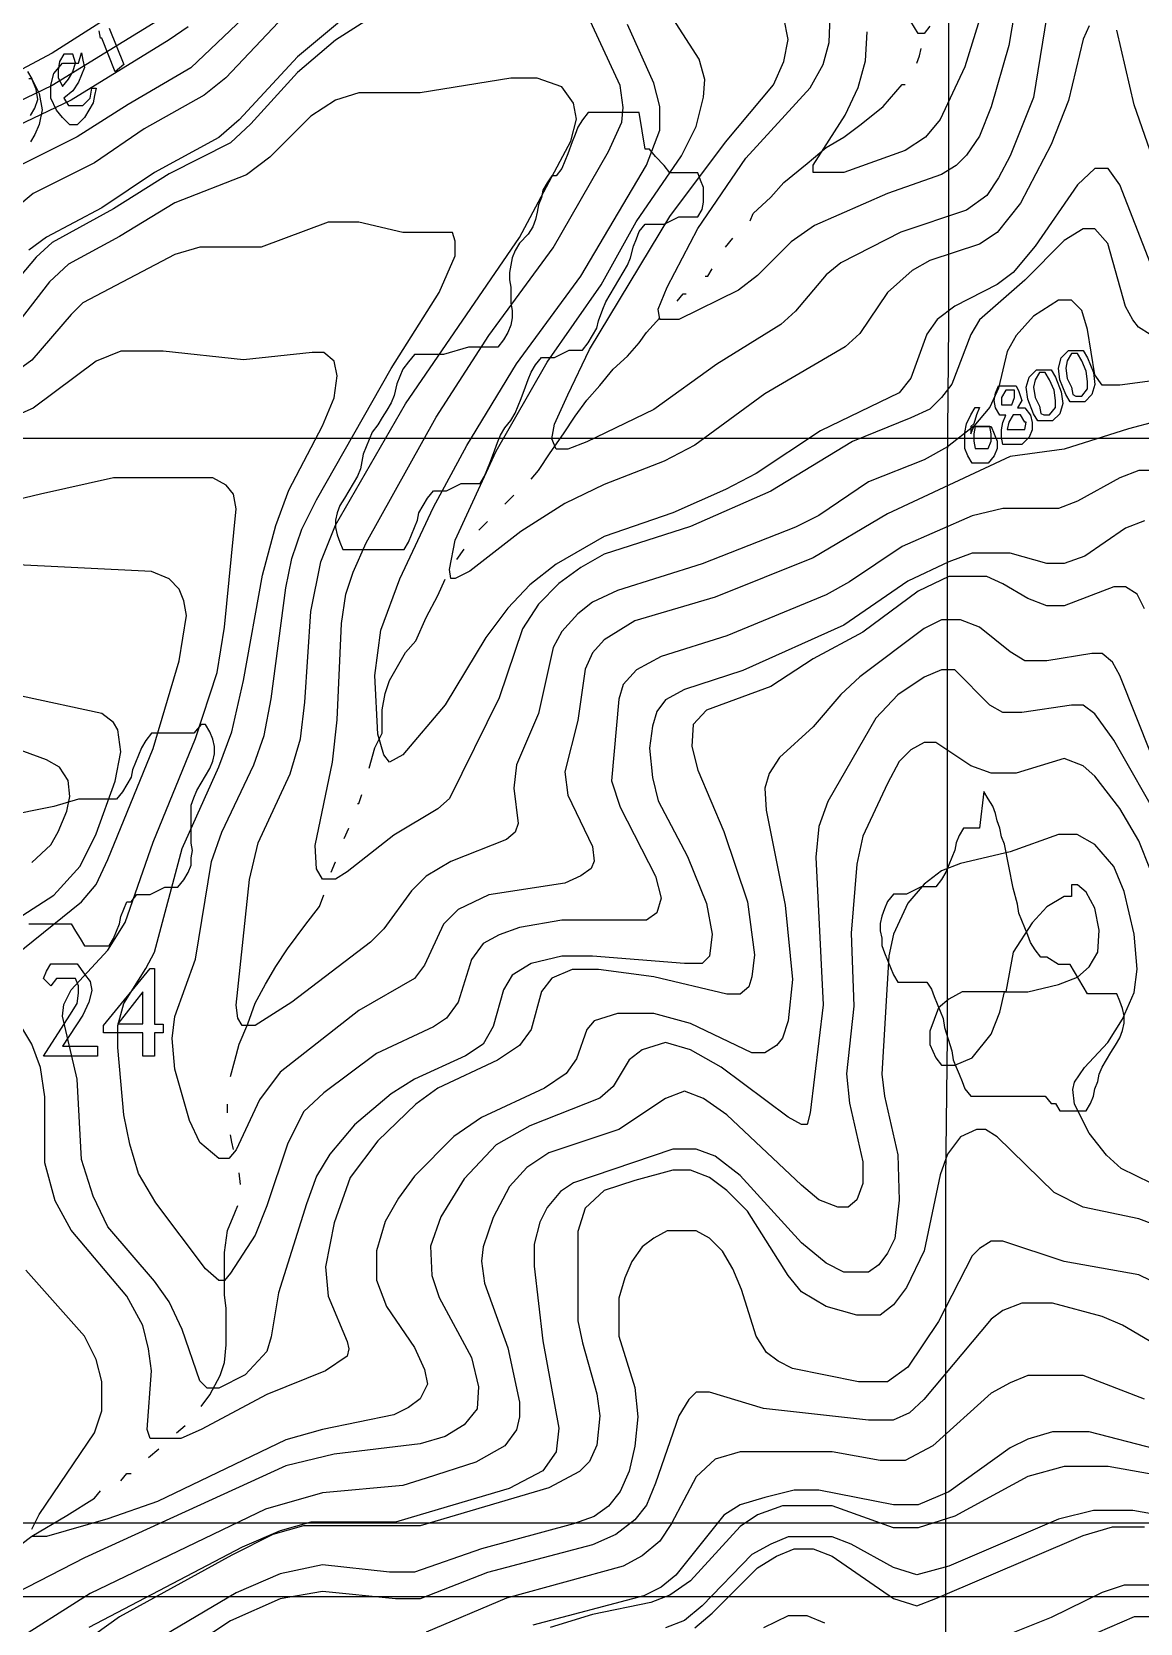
# Model space of a CAD drawing. Extents: x -0.49 to 6.91, y -0.57 to 8.11.
# Drawn here: x 2.029 to 2.429, y 1.669 to 2.243 of the extents above; entities that cross this region are included whole.
import ezdxf

# ---------------------------------------------------------------- set-up
doc = ezdxf.new("R2010")
doc.units = 0
for name, color, linetype in [('Elevations', 7, 'CONTINUOUS'), ('Grid', 7, 'CONTINUOUS'), ('Labels', 7, 'CONTINUOUS'), ('topo', 7, 'CONTINUOUS'), ('topo_grid', 7, 'CONTINUOUS'), ('water', 7, 'CONTINUOUS'), ('white', 7, 'CONTINUOUS')]:
    doc.layers.add(name, color=color, linetype=linetype)

msp = doc.modelspace()

# ---------------------------------------------------------------- linework, layer by layer
at = {"layer": 'Elevations', "color": 1}
for points in [[(2.409926, 2.125579), (2.412035, 2.120288), (2.412561, 2.116054), (2.411508, 2.11235), (2.408873, 2.109704), (2.406764, 2.109704), (2.405182, 2.109704), (2.4036, 2.109704), (2.402018, 2.11235), (2.399909, 2.117642), (2.399382, 2.121875), (2.400438, 2.125579), (2.403073, 2.128225), (2.405182, 2.128225), (2.406764, 2.128225), (2.408347, 2.128225)], [(2.405708, 2.111847), (2.406764, 2.111847), (2.407817, 2.111847), (2.409926, 2.114493), (2.409926, 2.117139), (2.409399, 2.120843), (2.407817, 2.124547), (2.406235, 2.127193), (2.404126, 2.127193), (2.402544, 2.124547), (2.402017, 2.121901), (2.402544, 2.118197), (2.404126, 2.115022), (2.404652, 2.112376)], [(2.398327, 2.1187), (2.400436, 2.113408), (2.400962, 2.109175), (2.399907, 2.105471), (2.397271, 2.102825), (2.395163, 2.102825), (2.39358, 2.102825), (2.392001, 2.102825), (2.390419, 2.105471), (2.38831, 2.110763), (2.387783, 2.114996), (2.388836, 2.1187), (2.391472, 2.121346), (2.39358, 2.121346), (2.395163, 2.121346), (2.396745, 2.121346)], [(2.394109, 2.104995), (2.395162, 2.104995), (2.396218, 2.104995), (2.398326, 2.10764), (2.398326, 2.110286), (2.3978, 2.11399), (2.396218, 2.117695), (2.394636, 2.12034), (2.392527, 2.12034), (2.390945, 2.117695), (2.390418, 2.115049), (2.390945, 2.111345), (2.392527, 2.10817), (2.393053, 2.105524)], [(2.385146, 2.113435), (2.386199, 2.11026), (2.384617, 2.107614), (2.387255, 2.107614), (2.389363, 2.104968), (2.38989, 2.102322), (2.38989, 2.099676), (2.388834, 2.097031), (2.386199, 2.094385), (2.38409, 2.094385), (2.381982, 2.094385), (2.380399, 2.094385), (2.379346, 2.094385), (2.37882, 2.097031), (2.37882, 2.099676), (2.379346, 2.102322), (2.380399, 2.104968), (2.378291, 2.104968), (2.376711, 2.107614), (2.376185, 2.11026), (2.376711, 2.112906), (2.377764, 2.115551), (2.379346, 2.115551), (2.380929, 2.115551), (2.383037, 2.115551), (2.38409, 2.115551)], [(2.378819, 2.108699), (2.380401, 2.108699), (2.38251, 2.108699), (2.383566, 2.111345), (2.383566, 2.11399), (2.381983, 2.11399), (2.380401, 2.11399), (2.378819, 2.111345)], [(2.367747, 2.100788), (2.367747, 2.098142), (2.3688, 2.100788), (2.370382, 2.100788), (2.371964, 2.100788), (2.373547, 2.100788), (2.375129, 2.100788), (2.376182, 2.098142), (2.377238, 2.095496), (2.377238, 2.09285), (2.376182, 2.090204), (2.374073, 2.087559), (2.371964, 2.087559), (2.369856, 2.087559), (2.368274, 2.087559), (2.366691, 2.090204), (2.365638, 2.09285), (2.365638, 2.095496), (2.365638, 2.098671), (2.366165, 2.101846), (2.367747, 2.105021), (2.369329, 2.107667), (2.370911, 2.107667), (2.369858, 2.105021), (2.368803, 2.101846)], [(2.381455, 2.099729), (2.383037, 2.099729), (2.385146, 2.099729), (2.386726, 2.099729), (2.387252, 2.099729), (2.387781, 2.102375), (2.387252, 2.102375), (2.385673, 2.105021), (2.383037, 2.105021), (2.381455, 2.102375), (2.380929, 2.099729)], [(2.369328, 2.092877), (2.37091, 2.092877), (2.373019, 2.092877), (2.374074, 2.092877), (2.375128, 2.095523), (2.375128, 2.098168), (2.374601, 2.100814), (2.373019, 2.100814), (2.37091, 2.100814), (2.369328, 2.100814), (2.368801, 2.098168), (2.368801, 2.095523)]]:
    msp.add_lwpolyline(points, close=True, dxfattribs=at)
at = {"layer": 'Grid', "color": 1}
for points in [[(2.047701, 1.903065), (2.04981, 1.900419), (2.050336, 1.897244), (2.04928, 1.89301), (2.047172, 1.888248), (2.039791, 1.877135), (2.052445, 1.877135), (2.052445, 1.873431), (2.032938, 1.873431), (2.032938, 1.873431), (2.042428, 1.888248), (2.045063, 1.892481), (2.04559, 1.896185), (2.04559, 1.898831), (2.044537, 1.901477), (2.042955, 1.901477), (2.040846, 1.901477), (2.037683, 1.901477), (2.035574, 1.898831), (2.032939, 1.901477), (2.033992, 1.904123), (2.035574, 1.906769), (2.038209, 1.906769), (2.040844, 1.906769), (2.045062, 1.906769)], [(2.073009, 1.905181), (2.073009, 1.885073), (2.076172, 1.885073), (2.076172, 1.881898), (2.073009, 1.881898), (2.073009, 1.873431), (2.068791, 1.873431), (2.068791, 1.881898), (2.054555, 1.881898), (2.054555, 1.884544), (2.071427, 1.905181)], [(2.068791, 1.896741), (2.059827, 1.885099), (2.068791, 1.885099)]]:
    msp.add_lwpolyline(points, close=True, dxfattribs=at)
at = {"layer": 'Labels', "color": 6}
for points in [[(2.056665, 2.244721), (2.061938, 2.231492), (2.058774, 2.228846), (2.054029, 2.241017), (2.053503, 2.241017), (2.052976, 2.243663)], [(2.02714, 2.228978), (2.028722, 2.226333), (2.031357, 2.221041), (2.03241, 2.21522), (2.031357, 2.209928), (2.029775, 2.206224), (2.028193, 2.203578)], [(2.028193, 2.213103), (2.029775, 2.215749), (2.030828, 2.218924), (2.030301, 2.222628), (2.028722, 2.226333), (2.027666, 2.226333)]]:
    msp.add_lwpolyline(points, dxfattribs=at)
for points in [[(2.046646, 2.235752), (2.047175, 2.233106), (2.047702, 2.23046), (2.046646, 2.227814), (2.045593, 2.225168), (2.043484, 2.221993), (2.04032, 2.219348), (2.041903, 2.216702), (2.044011, 2.216702), (2.045593, 2.216702), (2.047176, 2.216702), (2.049814, 2.219348), (2.05034, 2.223052), (2.051922, 2.223052), (2.051396, 2.220406), (2.050869, 2.21776), (2.049287, 2.215114), (2.047705, 2.212468), (2.045067, 2.209823), (2.042432, 2.209823), (2.039796, 2.212468), (2.037688, 2.215114), (2.035579, 2.219348), (2.035579, 2.22411), (2.036635, 2.228343), (2.039798, 2.232048), (2.041907, 2.232048), (2.044015, 2.232048), (2.045597, 2.232048)], [(2.038211, 2.226809), (2.039793, 2.223634), (2.041902, 2.22628), (2.043484, 2.228925), (2.044537, 2.2321), (2.043484, 2.235275), (2.042429, 2.235275), (2.041902, 2.235275), (2.040849, 2.235275), (2.040322, 2.235275), (2.03874, 2.23263), (2.038214, 2.229455)]]:
    msp.add_lwpolyline(points, close=True, dxfattribs=at)
at = {"layer": 'topo', "color": 2}
for points in [[(2.119405, 2.261998), (2.086189, 2.230354), (2.063517, 2.217125), (2.045063, 2.205483), (2.022919, 2.194371)], [(2.074057, 2.259935), (2.036096, 2.235593), (2.025023, 2.229772)], [(2.410436, 2.245488), (2.408327, 2.240726), (2.403054, 2.218501), (2.396727, 2.202626), (2.385655, 2.181459), (2.377219, 2.170876), (2.370888, 2.166643), (2.352961, 2.160822), (2.346634, 2.157118), (2.337671, 2.14918), (2.327654, 2.134363), (2.322381, 2.129601), (2.293383, 2.112668), (2.268075, 2.094147), (2.257003, 2.088326), (2.235386, 2.079859), (2.22115, 2.07298), (2.205333, 2.062926), (2.186875, 2.048638), (2.181602, 2.045993), (2.18002, 2.045993), (2.179494, 2.049168), (2.181602, 2.059751), (2.19637, 2.091924), (2.214823, 2.124071), (2.234331, 2.152038), (2.246985, 2.174792), (2.26333, 2.198604), (2.268602, 2.209188), (2.27124, 2.219771), (2.271767, 2.226121), (2.269658, 2.233529), (2.254368, 2.257342)], [(2.384618, 2.256971), (2.381456, 2.23845), (2.375125, 2.216225), (2.370907, 2.205642), (2.366161, 2.198763), (2.36247, 2.195059), (2.357198, 2.191884), (2.33769, 2.185005), (2.311328, 2.173363), (2.302892, 2.167542), (2.290765, 2.155371), (2.283911, 2.15008), (2.262294, 2.139496), (2.257549, 2.139496), (2.25544, 2.139496), (2.254913, 2.1432), (2.258076, 2.151138), (2.269148, 2.172305), (2.286547, 2.197705), (2.309746, 2.223105), (2.314492, 2.231571), (2.316601, 2.239509), (2.31713, 2.252209)], [(2.074055, 2.247261), (2.036093, 2.223978), (1.998654, 2.205986)], [(2.117809, 2.246891), (2.098828, 2.226782), (2.090919, 2.220432), (2.069302, 2.208261), (2.051376, 2.196091), (2.029232, 2.184978), (2.00761, 2.166986)], [(2.151569, 2.248743), (2.138388, 2.240276), (2.12468, 2.228634), (2.107808, 2.210114), (2.100425, 2.203234), (2.078281, 2.192122), (2.058246, 2.179422), (2.036102, 2.167251), (2.030302, 2.161959), (2.018703, 2.148201)], [(2.140496, 2.247579), (2.124679, 2.234349), (2.103589, 2.211595), (2.096208, 2.205245), (2.073009, 2.192545), (2.054028, 2.179845), (2.033993, 2.169262), (2.027666, 2.164499)], [(2.432567, 2.134099), (2.428349, 2.136745), (2.42624, 2.13939), (2.423602, 2.144153), (2.417275, 2.166907), (2.41253, 2.172199), (2.408345, 2.172199), (2.401491, 2.167965), (2.387256, 2.153678), (2.370907, 2.13939), (2.367743, 2.134099), (2.360889, 2.116107), (2.357198, 2.111345), (2.35298, 2.107111), (2.346126, 2.103936), (2.325036, 2.09547), (2.29551, 2.077478), (2.266512, 2.064778), (2.235405, 2.054724), (2.226969, 2.049961), (2.21906, 2.04414), (2.211679, 2.036732), (2.205879, 2.027736), (2.197443, 2.002865), (2.179512, 1.966485), (2.175294, 1.962781), (2.159477, 1.953256), (2.142605, 1.940027), (2.138387, 1.937381), (2.133642, 1.937381), (2.131533, 1.941085), (2.131007, 1.949552), (2.137334, 1.979609), (2.138916, 1.994954), (2.140498, 2.029747), (2.14208, 2.04033), (2.144716, 2.048268), (2.149461, 2.058851), (2.174769, 2.104201), (2.193754, 2.133728), (2.216952, 2.165346), (2.236988, 2.200165), (2.241734, 2.210749), (2.24226, 2.21604), (2.241204, 2.223978), (2.229606, 2.248849)], [(2.395165, 2.249219), (2.39042, 2.219691), (2.381984, 2.198525), (2.377763, 2.190587), (2.373545, 2.184237), (2.366162, 2.178946), (2.342436, 2.171008), (2.320819, 2.159896), (2.315548, 2.155662), (2.304476, 2.142433), (2.299202, 2.137671), (2.276004, 2.123383), (2.253332, 2.106979), (2.22908, 2.095337), (2.222225, 2.092691), (2.218006, 2.092691), (2.216424, 2.096396), (2.217477, 2.101687), (2.222222, 2.112271), (2.230131, 2.128675), (2.25913, 2.176644), (2.279165, 2.203552), (2.296564, 2.224189), (2.300255, 2.232656), (2.301835, 2.240594), (2.300255, 2.248531)], [(2.371954, 2.251336), (2.365627, 2.230698), (2.356664, 2.211648), (2.351391, 2.205298), (2.34401, 2.200536), (2.321865, 2.192598), (2.312375, 2.192598), (2.310793, 2.192598), (2.310793, 2.195244), (2.322393, 2.213236), (2.327138, 2.22329), (2.329773, 2.232815), (2.330299, 2.243398)], [(2.352972, 2.245435), (2.350864, 2.24279), (2.348755, 2.24279), (2.34612, 2.247023)], [(2.49585, 2.248214), (2.484778, 2.230751), (2.48056, 2.219639), (2.480034, 2.206409), (2.483725, 2.174792), (2.482669, 2.167383), (2.480561, 2.163679), (2.478978, 2.163679), (2.47476, 2.163679), (2.463688, 2.168971), (2.450507, 2.173204), (2.445762, 2.17585), (2.441544, 2.180083), (2.436272, 2.189608), (2.426781, 2.217019), (2.420454, 2.243901)], [(2.085135, 2.245171), (2.078281, 2.240408), (2.042956, 2.218713), (2.020811, 2.208129)], [(2.4326, 2.159684), (2.421528, 2.188153), (2.41731, 2.193974), (2.412564, 2.193974), (2.406237, 2.188153), (2.390947, 2.165928), (2.383039, 2.156403), (2.377239, 2.15217), (2.361945, 2.144232), (2.355618, 2.13947), (2.351927, 2.134178), (2.346127, 2.118303), (2.341909, 2.113011), (2.313438, 2.099253), (2.290239, 2.083907), (2.279167, 2.078086), (2.260186, 2.06962), (2.235406, 2.061153), (2.218007, 2.051099), (2.208516, 2.043691), (2.200608, 2.035224), (2.192699, 2.024641), (2.177932, 2.000299), (2.162642, 1.982307), (2.157896, 1.979661), (2.155788, 1.982307), (2.153679, 1.989716), (2.152626, 2.010882), (2.154735, 2.027286), (2.161589, 2.045807), (2.173716, 2.071736), (2.185842, 2.093961), (2.203773, 2.123489), (2.226972, 2.155107), (2.250698, 2.195191), (2.255443, 2.207891), (2.255443, 2.216358), (2.253334, 2.224824), (2.243844, 2.245991)], [(2.441564, 2.118409), (2.421529, 2.115763), (2.415202, 2.115763), (2.412564, 2.119467), (2.409929, 2.135871), (2.40782, 2.142751), (2.404129, 2.146455), (2.399384, 2.146455), (2.390421, 2.140634), (2.384094, 2.133755), (2.38093, 2.127934), (2.377763, 2.114705), (2.374599, 2.107826), (2.3688, 2.100946), (2.359309, 2.093538), (2.350873, 2.088776), (2.330838, 2.080838), (2.312912, 2.068667), (2.304476, 2.064434), (2.270732, 2.051205), (2.240152, 2.04168), (2.231189, 2.037446), (2.225916, 2.033213), (2.220116, 2.026863), (2.216953, 2.021042), (2.21168, 1.99723), (2.203772, 1.978709), (2.202716, 1.970242), (2.204299, 1.957542), (2.203245, 1.954367), (2.200082, 1.951721), (2.180042, 1.943784), (2.171078, 1.938492), (2.165807, 1.933201), (2.155788, 1.919442), (2.151044, 1.91468), (2.122573, 1.892984), (2.109392, 1.884517), (2.104646, 1.884517), (2.103063, 1.887163), (2.102537, 1.891926), (2.107282, 1.937275), (2.110445, 1.950504), (2.122045, 1.975375), (2.125735, 1.988075), (2.127317, 2.001304), (2.129426, 2.03398), (2.133117, 2.051972), (2.138389, 2.065201), (2.163697, 2.108963), (2.204827, 2.169077), (2.22328, 2.203869), (2.225388, 2.211807), (2.224335, 2.217628), (2.220117, 2.223449), (2.211153, 2.226624), (2.201663, 2.226624), (2.168969, 2.221332), (2.146825, 2.221332), (2.138389, 2.218686), (2.129426, 2.212865), (2.114663, 2.198049), (2.106227, 2.191699), (2.080392, 2.181644), (2.060357, 2.169474), (2.041903, 2.159419), (2.035049, 2.153069), (2.023977, 2.138782)], [(2.434709, 2.102666), (2.424691, 2.10002), (2.401493, 2.092612), (2.381985, 2.089966), (2.337692, 2.069329), (2.310802, 2.053454), (2.275477, 2.039166), (2.246478, 2.0307), (2.235406, 2.02382), (2.231188, 2.019058), (2.228553, 2.013237), (2.225917, 1.994716), (2.221171, 1.976195), (2.222227, 1.967729), (2.23119, 1.949208), (2.231716, 1.943916), (2.230663, 1.94127), (2.226973, 1.938625), (2.221172, 1.935979), (2.193756, 1.931745), (2.182679, 1.926454), (2.177407, 1.921162), (2.170553, 1.906345), (2.166862, 1.901583), (2.146827, 1.889941), (2.118356, 1.867716), (2.110974, 1.857662), (2.102538, 1.83967), (2.099903, 1.836495), (2.096212, 1.836495), (2.089358, 1.842316), (2.085667, 1.850254), (2.080395, 1.868775), (2.07934, 1.879887), (2.080395, 1.887825), (2.087776, 1.908462), (2.093576, 1.943784), (2.097266, 1.954367), (2.108866, 1.978709), (2.112556, 1.989292), (2.115194, 2.002521), (2.120466, 2.042579), (2.122575, 2.053163), (2.126266, 2.063746), (2.131538, 2.074329), (2.158428, 2.121769), (2.175827, 2.14918), (2.181627, 2.162409), (2.181627, 2.167701), (2.180571, 2.170876), (2.177936, 2.170876), (2.162646, 2.170876), (2.146828, 2.17458), (2.135756, 2.17458), (2.111503, 2.165584), (2.089359, 2.165584), (2.080396, 2.162938), (2.047179, 2.145476), (2.042961, 2.141243), (2.028726, 2.124838), (2.022926, 2.120605)], [(2.434709, 2.084992), (2.428382, 2.084992), (2.421528, 2.082346), (2.406238, 2.07388), (2.399384, 2.071234), (2.379344, 2.071234), (2.368272, 2.068588), (2.342964, 2.057475), (2.323983, 2.044775), (2.315547, 2.040013), (2.279696, 2.025196), (2.255969, 2.017788), (2.247007, 2.013025), (2.24226, 2.007734), (2.240678, 2.002442), (2.238043, 1.972915), (2.241207, 1.96339), (2.253861, 1.938519), (2.25597, 1.930581), (2.254387, 1.92529), (2.250696, 1.922644), (2.245424, 1.922644), (2.220116, 1.922644), (2.204826, 1.919998), (2.197444, 1.917352), (2.19164, 1.914177), (2.187422, 1.908356), (2.182677, 1.89301), (2.178459, 1.88719), (2.173714, 1.884015), (2.153151, 1.87449), (2.134171, 1.860202), (2.126789, 1.853323), (2.120989, 1.841681), (2.113608, 1.819456), (2.10939, 1.808873), (2.100427, 1.795115), (2.098319, 1.792469), (2.09621, 1.792469), (2.091465, 1.796702), (2.073538, 1.820515), (2.067211, 1.831098), (2.064048, 1.841681), (2.061939, 1.852265), (2.05983, 1.876606), (2.05983, 1.884544), (2.061939, 1.892481), (2.069848, 1.905181), (2.073011, 1.911002), (2.083029, 1.948441), (2.09621, 1.977942), (2.100955, 1.990642), (2.105173, 2.009163), (2.112027, 2.04713), (2.116772, 2.065122), (2.121518, 2.077822), (2.133644, 2.101105), (2.137862, 2.111159), (2.138918, 2.119097), (2.137862, 2.124389), (2.134172, 2.127564), (2.129954, 2.127564), (2.105173, 2.124918), (2.076175, 2.128093), (2.060884, 2.128093), (2.051921, 2.124389), (2.02925, 2.107455), (2.020814, 2.103751)], [(2.430491, 2.066736), (2.423637, 2.06409), (2.408874, 2.054036), (2.401493, 2.05139), (2.395163, 2.05139), (2.381982, 2.055094), (2.375123, 2.055094), (2.368269, 2.055094), (2.359833, 2.051919), (2.34507, 2.04504), (2.321871, 2.029165), (2.285492, 2.012761), (2.264402, 2.005882), (2.257548, 2.002178), (2.254384, 1.997944), (2.252802, 1.992653), (2.251749, 1.984715), (2.252802, 1.974132), (2.25491, 1.965665), (2.265455, 1.945557), (2.272309, 1.928623), (2.274418, 1.917511), (2.273365, 1.909573), (2.27073, 1.906928), (2.264403, 1.906928), (2.231186, 1.909573), (2.220113, 1.909573), (2.209041, 1.906928), (2.202187, 1.902694), (2.199023, 1.897403), (2.195333, 1.884173), (2.191638, 1.877823), (2.185311, 1.87359), (2.166857, 1.865123), (2.158421, 1.859832), (2.14524, 1.848719), (2.136277, 1.838136), (2.131532, 1.830198), (2.127841, 1.820144), (2.117823, 1.787997), (2.115188, 1.772122), (2.113605, 1.766831), (2.105698, 1.758364), (2.096206, 1.753601), (2.091988, 1.753601), (2.089353, 1.756247), (2.083026, 1.774768), (2.078281, 1.784822), (2.073008, 1.792231), (2.056137, 1.81181), (2.050864, 1.822922), (2.046646, 1.836151), (2.045064, 1.86515), (2.039791, 1.887904), (2.040318, 1.892137), (2.042953, 1.897429), (2.056134, 1.911716), (2.062461, 1.921771), (2.072479, 1.950769), (2.087769, 1.988208), (2.095678, 2.01202), (2.098314, 2.028424), (2.102532, 2.071154), (2.101479, 2.076446), (2.098841, 2.079621), (2.094096, 2.082267), (2.089351, 2.082267), (2.058243, 2.082267), (2.031881, 2.076446), (2.020809, 2.0738)], [(2.022394, 1.909573), (2.046647, 1.929153), (2.05192, 1.935503), (2.056138, 1.944498), (2.072482, 1.984556), (2.081973, 2.0162), (2.084608, 2.032605), (2.083552, 2.037896), (2.08197, 2.04213), (2.078279, 2.045834), (2.071952, 2.04848), (2.0187, 2.051125)], [(2.430487, 2.034986), (2.427852, 2.040278), (2.423634, 2.042923), (2.419418, 2.042923), (2.401492, 2.036044), (2.395165, 2.036044), (2.388311, 2.03869), (2.379343, 2.043982), (2.373543, 2.046628), (2.366162, 2.046628), (2.359835, 2.046628), (2.348763, 2.041336), (2.328728, 2.026519), (2.310801, 2.016994), (2.295511, 2.00694), (2.272312, 1.998473), (2.267567, 1.993182), (2.26704, 1.985244), (2.269149, 1.976778), (2.278639, 1.954553), (2.287075, 1.929153), (2.289713, 1.910103), (2.288657, 1.902165), (2.287604, 1.898461), (2.28444, 1.895815), (2.279695, 1.895815), (2.253333, 1.902165), (2.233297, 1.904811), (2.223807, 1.904811), (2.216426, 1.901636), (2.212735, 1.896873), (2.209044, 1.883115), (2.204826, 1.877294), (2.196918, 1.872003), (2.175296, 1.861948), (2.167387, 1.856128), (2.153679, 1.842898), (2.143661, 1.829669), (2.137862, 1.813265), (2.134698, 1.79739), (2.135754, 1.786807), (2.142608, 1.770403), (2.143134, 1.767757), (2.142608, 1.765111), (2.134699, 1.759819), (2.113609, 1.751353), (2.089883, 1.738653), (2.082502, 1.735478), (2.074593, 1.735478), (2.07143, 1.735478), (2.070374, 1.738653), (2.071956, 1.759819), (2.070901, 1.767757), (2.068792, 1.776223), (2.062992, 1.786807), (2.042956, 1.810619), (2.037157, 1.821203), (2.033466, 1.834961), (2.033466, 1.858773), (2.031884, 1.869357), (2.028721, 1.877823), (2.019231, 1.893698)], [(2.433126, 1.981963), (2.421527, 2.010962), (2.418889, 2.015724), (2.415199, 2.018899), (2.411508, 2.018899), (2.395163, 2.016253), (2.387255, 2.016253), (2.381982, 2.019428), (2.370906, 2.028424), (2.364051, 2.03107), (2.357197, 2.03107), (2.35087, 2.027895), (2.327671, 2.010433), (2.320817, 2.004083), (2.3108, 1.992441), (2.298673, 1.981328), (2.294982, 1.975508), (2.2934, 1.970216), (2.293926, 1.962278), (2.30078, 1.928015), (2.303416, 1.901107), (2.301833, 1.88629), (2.299725, 1.87994), (2.297616, 1.877294), (2.293398, 1.874648), (2.288653, 1.874648), (2.266509, 1.885232), (2.253328, 1.888936), (2.240149, 1.888936), (2.231713, 1.88629), (2.229075, 1.883115), (2.225385, 1.872532), (2.221694, 1.86724), (2.213785, 1.861948), (2.191109, 1.851365), (2.181092, 1.844486), (2.166856, 1.830198), (2.161056, 1.822261), (2.156311, 1.813794), (2.153148, 1.803211), (2.153148, 1.792628), (2.156839, 1.783103), (2.166856, 1.768286), (2.170547, 1.760348), (2.1716, 1.755057), (2.168965, 1.749765), (2.164747, 1.74659), (2.159475, 1.743944), (2.13364, 1.738653), (2.120459, 1.734948), (2.074061, 1.712723), (2.056135, 1.706373), (2.03399, 1.700023), (2.030828, 1.700023), (2.028719, 1.700023)], [(2.436817, 1.95696), (2.419418, 1.987546), (2.412564, 1.997071), (2.408346, 2.000246), (2.404128, 2.000246), (2.386202, 1.9976), (2.379343, 1.9976), (2.374598, 2.000246), (2.361944, 2.012946), (2.357199, 2.012946), (2.350872, 2.0103), (2.341381, 2.00395), (2.333473, 1.995484), (2.316074, 1.965427), (2.31291, 1.956431), (2.311857, 1.945319), (2.314492, 1.892058), (2.309747, 1.853058), (2.308691, 1.848825), (2.306583, 1.848825), (2.301838, 1.851471), (2.277585, 1.869463), (2.266513, 1.875813), (2.257549, 1.878458), (2.249113, 1.875813), (2.244368, 1.872108), (2.238569, 1.862583), (2.233823, 1.85835), (2.208516, 1.848296), (2.196389, 1.841417), (2.184785, 1.829246), (2.176349, 1.815488), (2.172659, 1.804904), (2.173185, 1.794321), (2.175821, 1.786383), (2.18742, 1.764688), (2.190058, 1.754104), (2.189528, 1.746167), (2.184783, 1.740346), (2.177929, 1.736113), (2.168967, 1.733467), (2.137858, 1.729763), (2.120459, 1.725529), (2.0477, 1.692298), (2.022919, 1.679598)], [(2.017647, 1.919389), (2.036628, 1.93156), (2.046118, 1.942144), (2.051918, 1.953785), (2.058772, 1.972835), (2.060881, 1.983419), (2.059825, 1.991356), (2.058246, 1.994002), (2.054028, 1.997177), (2.025029, 2.003527)], [(2.028717, 1.943414), (2.035571, 1.949764), (2.038207, 1.954526), (2.04137, 1.961934), (2.042424, 1.967226), (2.041897, 1.973047), (2.038734, 1.977809), (2.033988, 1.980455), (1.996549, 1.994214)], [(2.432599, 1.940688), (2.428381, 1.951272), (2.421527, 1.962913), (2.412564, 1.974555), (2.408346, 1.978259), (2.401491, 1.980905), (2.384092, 1.975613), (2.375125, 1.975613), (2.367743, 1.978259), (2.355089, 1.986726), (2.350872, 1.986726), (2.346126, 1.98408), (2.341908, 1.979847), (2.33769, 1.971909), (2.328727, 1.952859), (2.326619, 1.942805), (2.32451, 1.917934), (2.325566, 1.891476), (2.322928, 1.867134), (2.323983, 1.856551), (2.328728, 1.835384), (2.328728, 1.827447), (2.32662, 1.821626), (2.323457, 1.81898), (2.319766, 1.81898), (2.312912, 1.821626), (2.306585, 1.826918), (2.279695, 1.852318), (2.27126, 1.858138), (2.264405, 1.860784), (2.257551, 1.858138), (2.240679, 1.847026), (2.215372, 1.838559), (2.207463, 1.833268), (2.201136, 1.826388), (2.195336, 1.815276), (2.191641, 1.804693), (2.191114, 1.799401), (2.192172, 1.791463), (2.200608, 1.76818), (2.204826, 1.748601), (2.204826, 1.743309), (2.203771, 1.738547), (2.199553, 1.732726), (2.189008, 1.726905), (2.171078, 1.721084), (2.162641, 1.718438), (2.133643, 1.715793), (2.113081, 1.709972), (2.049811, 1.679412), (1.989701, 1.641445)], [(2.443652, 1.82234), (2.422035, 1.832924), (2.416762, 1.837686), (2.410435, 1.845624), (2.405163, 1.856207), (2.404636, 1.861499), (2.405163, 1.864144), (2.408853, 1.869436), (2.417289, 1.878432), (2.422562, 1.886899), (2.426779, 1.896424), (2.427833, 1.90489), (2.426779, 1.91759), (2.423089, 1.932936), (2.419398, 1.941932), (2.412544, 1.949869), (2.406217, 1.953574), (2.399383, 1.953574), (2.381984, 1.947224), (2.364053, 1.94299), (2.357199, 1.940344), (2.350872, 1.935582), (2.345072, 1.928703), (2.3398, 1.91759), (2.338218, 1.909653), (2.335583, 1.866949), (2.336636, 1.859011), (2.341382, 1.837845), (2.341908, 1.821441), (2.340326, 1.807682), (2.337691, 1.802391), (2.334527, 1.798157), (2.330837, 1.795511), (2.326619, 1.795511), (2.321873, 1.795511), (2.315546, 1.798686), (2.306583, 1.806095), (2.284439, 1.830436), (2.275476, 1.837316), (2.268622, 1.839961), (2.260186, 1.839961), (2.224333, 1.827791), (2.219588, 1.824616), (2.214843, 1.818795), (2.212205, 1.813503), (2.210096, 1.805566), (2.210096, 1.797628), (2.21326, 1.770746), (2.21906, 1.739102), (2.218004, 1.730636), (2.213259, 1.723756), (2.201132, 1.717406), (2.168966, 1.707881), (2.160003, 1.705236), (2.139967, 1.705236), (2.129422, 1.705236), (2.11835, 1.702061), (2.104642, 1.69624), (2.049281, 1.667241)], [(2.4437, 1.808952), (2.428409, 1.814773), (2.408374, 1.819006), (2.397829, 1.824298), (2.377267, 1.844406), (2.373044, 1.847052), (2.369854, 1.847052), (2.364054, 1.844406), (2.359309, 1.838056), (2.356674, 1.830648), (2.350873, 1.803237), (2.344546, 1.790008), (2.339801, 1.783658), (2.335057, 1.779954), (2.32662, 1.779954), (2.315548, 1.783129), (2.306585, 1.788421), (2.30184, 1.794241), (2.287077, 1.817525), (2.279696, 1.824933), (2.273369, 1.829696), (2.266514, 1.832341), (2.260187, 1.832341), (2.246478, 1.828637), (2.235406, 1.824933), (2.228552, 1.818583), (2.225917, 1.810116), (2.225917, 1.77797), (2.227499, 1.770032), (2.232771, 1.751511), (2.233827, 1.743574), (2.232771, 1.73299), (2.230136, 1.72717), (2.226445, 1.723465), (2.215373, 1.717645), (2.168971, 1.703886), (2.158426, 1.703886), (2.137864, 1.703886), (2.126791, 1.703886), (2.115719, 1.700711), (2.100956, 1.693303), (2.060359, 1.671078), (2.047177, 1.661553)], [(2.445781, 1.786092), (2.428382, 1.794559), (2.401491, 1.799321), (2.379343, 1.80673), (2.375125, 1.80673), (2.370907, 1.804084), (2.368271, 1.801438), (2.356145, 1.777626), (2.345072, 1.761221), (2.337691, 1.75593), (2.327146, 1.75593), (2.30342, 1.760692), (2.298148, 1.763338), (2.29393, 1.766513), (2.290239, 1.772334), (2.284967, 1.789267), (2.281803, 1.796676), (2.278112, 1.803026), (2.273367, 1.807788), (2.268622, 1.810434), (2.264404, 1.810434), (2.258077, 1.810434), (2.253332, 1.807788), (2.249114, 1.804613), (2.245423, 1.799321), (2.242788, 1.793501), (2.240679, 1.786092), (2.240679, 1.772334), (2.246479, 1.753813), (2.247532, 1.74323), (2.246479, 1.732646), (2.244371, 1.723651), (2.241207, 1.716242), (2.236989, 1.710951), (2.231717, 1.707246), (2.224335, 1.704601), (2.191114, 1.695605), (2.166861, 1.687138), (2.157898, 1.687138), (2.133645, 1.689784), (2.118355, 1.686609), (2.102537, 1.67973), (2.067739, 1.659092)], [(2.028719, 1.702669), (2.031354, 1.707961), (2.051389, 1.737462), (2.054027, 1.745399), (2.054027, 1.755983), (2.051919, 1.76392), (2.047701, 1.772387), (2.02661, 1.796199)], [(2.434163, 1.769476), (2.422564, 1.776356), (2.415182, 1.779531), (2.397256, 1.784293), (2.386184, 1.784293), (2.379325, 1.781647), (2.375107, 1.778472), (2.350854, 1.749474), (2.345581, 1.744711), (2.339782, 1.742066), (2.330818, 1.742066), (2.292857, 1.746299), (2.273349, 1.75212), (2.26862, 1.75212), (2.265985, 1.749474), (2.262295, 1.743653), (2.253859, 1.719311), (2.250695, 1.711374), (2.246477, 1.706082), (2.239623, 1.700791), (2.231187, 1.697086), (2.193225, 1.687032), (2.168968, 1.677507), (2.160005, 1.677507), (2.133642, 1.680153), (2.118352, 1.677507), (2.100426, 1.66957), (2.0651, 1.646286)], [(2.43049, 1.749686), (2.408346, 1.758152), (2.397274, 1.758152), (2.38831, 1.758152), (2.381983, 1.755506), (2.375125, 1.751802), (2.354035, 1.732752), (2.344017, 1.727461), (2.335054, 1.727461), (2.317655, 1.730636), (2.306583, 1.730636), (2.284439, 1.730636), (2.275476, 1.72799), (2.268621, 1.72164), (2.259658, 1.704706), (2.25544, 1.698356), (2.249113, 1.693065), (2.242259, 1.689361), (2.20008, 1.677719), (2.171077, 1.665548)], [(2.434701, 1.731535), (2.410448, 1.737885), (2.397267, 1.737885), (2.388304, 1.735239), (2.381977, 1.732064), (2.359828, 1.716189), (2.348756, 1.711427), (2.339793, 1.711427), (2.312903, 1.716719), (2.303947, 1.716719), (2.293402, 1.714073), (2.284439, 1.711427), (2.278639, 1.707723), (2.26124, 1.686027), (2.255968, 1.681794), (2.249641, 1.678619), (2.20957, 1.668035)], [(2.443677, 1.720608), (2.417314, 1.72537), (2.401497, 1.72537), (2.388316, 1.721666), (2.361949, 1.707379), (2.348768, 1.703145), (2.339805, 1.703145), (2.317661, 1.711083), (2.308697, 1.711083), (2.299734, 1.711083), (2.290771, 1.707908), (2.284444, 1.703675), (2.266518, 1.684095), (2.259137, 1.678804), (2.252282, 1.676158), (2.231193, 1.671925), (2.215902, 1.667162)], [(2.452627, 1.70468), (2.426265, 1.709443), (2.412031, 1.709443), (2.399377, 1.706268), (2.359833, 1.689334), (2.348229, 1.686159), (2.339793, 1.688805), (2.324503, 1.697272), (2.317648, 1.699918), (2.310795, 1.699918), (2.301832, 1.699918), (2.295505, 1.697272), (2.288651, 1.693568), (2.270723, 1.675047), (2.264398, 1.669755), (2.257542, 1.667109)], [(2.268101, 1.667056), (2.274428, 1.672348), (2.290773, 1.688752), (2.297627, 1.692985), (2.303954, 1.695631), (2.310808, 1.695631), (2.317662, 1.692985), (2.339806, 1.67764), (2.348242, 1.674994), (2.355096, 1.67764), (2.408353, 1.700394), (2.418898, 1.703569), (2.430497, 1.703569)], [(2.432598, 1.682455), (2.423107, 1.682455), (2.415199, 1.679809), (2.396745, 1.670813), (2.375655, 1.662347)], [(2.315018, 1.668697), (2.308691, 1.671343), (2.301837, 1.671343), (2.292873, 1.667109)], [(2.452634, 1.668353), (2.437343, 1.670999), (2.426798, 1.670999), (2.377765, 1.649832)]]:
    msp.add_lwpolyline(points, dxfattribs=at)
msp.add_lwpolyline([(2.404126, 1.931137), (2.401491, 1.931137), (2.395164, 1.927433), (2.389892, 1.921612), (2.383036, 1.911029), (2.380401, 1.896741), (2.379348, 1.896741), (2.370912, 1.896741), (2.364585, 1.896741), (2.359839, 1.894095), (2.356149, 1.89092), (2.352985, 1.882454), (2.352985, 1.877691), (2.355094, 1.872929), (2.357203, 1.870283), (2.361948, 1.870283), (2.368275, 1.872929), (2.37513, 1.881395), (2.378292, 1.889333), (2.379875, 1.896741), (2.380928, 1.896741), (2.38831, 1.896741), (2.399382, 1.899387), (2.406236, 1.902033), (2.410454, 1.905737), (2.413617, 1.911029), (2.414146, 1.918966), (2.412564, 1.926904), (2.4094, 1.932724), (2.406236, 1.93537), (2.404128, 1.93537), (2.404126, 1.931137)], close=True, dxfattribs=at)
at = {"layer": 'topo_grid', "color": 7}
for points in [[(2.358778, 1.623638), (2.358778, 1.674782), (2.358778, 1.726429), (2.358778, 1.777573), (2.358778, 1.829246), (2.359305, 1.88039), (2.359305, 1.932063), (2.359305, 1.983736), (2.359305, 2.03488), (2.359305, 2.086553), (2.359831, 2.137697), (2.359831, 2.18937), (2.359831, 2.241043), (2.359831, 2.292187)], [(2.001299, 2.096581), (2.038211, 2.096581), (2.075645, 2.096581), (2.11308, 2.096581), (2.149987, 2.096581), (2.187421, 2.096581), (2.224333, 2.096581), (2.261767, 2.096581), (2.298674, 2.096581), (2.336109, 2.096581), (2.373543, 2.096581), (2.410455, 2.096581), (2.447889, 2.096581)]]:
    msp.add_lwpolyline(points, dxfattribs=at)
at = {"layer": 'water', "color": 4}
for points in [[(2.348238, 2.232074), (2.349291, 2.23472), (2.349817, 2.237366)], [(2.288131, 2.175136), (2.289184, 2.177781), (2.295511, 2.183602), (2.300256, 2.188894), (2.308692, 2.195773), (2.315546, 2.201594), (2.321873, 2.205298), (2.3282, 2.210061), (2.336109, 2.216411), (2.342963, 2.224348), (2.344019, 2.224348)], [(2.279167, 2.165637), (2.281802, 2.168812)], [(2.271786, 2.15508), (2.272839, 2.15508), (2.274421, 2.157726)], [(2.261767, 2.146137), (2.263876, 2.148783), (2.264931, 2.148783)], [(2.209042, 2.081817), (2.211677, 2.084992), (2.215895, 2.091342), (2.22064, 2.098221), (2.224858, 2.104571), (2.229076, 2.110392), (2.233821, 2.115684), (2.238566, 2.121505), (2.243839, 2.126267), (2.248057, 2.13103), (2.250692, 2.134734), (2.255437, 2.140025)], [(2.199551, 2.072848), (2.202714, 2.076023)], [(2.19006, 2.063349), (2.193224, 2.066524)], [(2.182152, 2.052819), (2.184787, 2.056523)], [(2.150516, 1.977413), (2.152625, 1.984821), (2.15526, 1.990113), (2.15526, 1.998579), (2.156316, 2.0044), (2.157895, 2.009163), (2.163695, 2.019217), (2.167386, 2.02345), (2.171077, 2.031917), (2.175295, 2.039854), (2.17793, 2.045675)], [(2.146298, 1.964765), (2.146824, 1.964765), (2.14788, 1.96794)], [(2.141553, 1.952092), (2.143135, 1.955796), (2.143135, 1.955796)], [(2.136807, 1.939974), (2.138389, 1.943678), (2.138389, 1.943678)], [(2.100427, 1.866155), (2.102009, 1.871976), (2.103591, 1.877797), (2.106756, 1.885205), (2.109391, 1.892614), (2.113082, 1.899493), (2.116773, 1.905843), (2.12099, 1.912193), (2.127317, 1.920659), (2.13259, 1.927539), (2.134172, 1.931772)], [(2.099372, 1.852979), (2.099372, 1.856154), (2.099372, 1.856154)], [(2.101481, 1.839803), (2.100954, 1.842449), (2.100428, 1.845094)], [(2.104118, 1.827156), (2.103591, 1.831389)], [(2.089882, 1.747013), (2.093045, 1.751247), (2.096736, 1.758126), (2.098318, 1.762888), (2.098847, 1.769238), (2.098847, 1.776118), (2.098847, 1.782468), (2.098318, 1.78723), (2.098318, 1.791463), (2.098318, 1.797284), (2.098318, 1.802576), (2.099374, 1.810513), (2.102009, 1.816863), (2.103065, 1.819509)], [(2.080918, 1.737515), (2.084081, 1.740161)], [(2.0709, 1.728545), (2.074591, 1.73172)], [(2.060882, 1.720105), (2.062991, 1.722751), (2.064573, 1.722751)], [(1.996557, 1.668961), (2.000775, 1.67637), (2.004993, 1.681661), (2.012374, 1.68854), (2.020283, 1.693832), (2.028719, 1.700182), (2.041373, 1.70759), (2.05139, 1.71394), (2.053499, 1.716586)]]:
    msp.add_lwpolyline(points, dxfattribs=at)
at = {"layer": 'white', "color": 7}
for points in [[(2.248056, 2.214162), (2.245423, 2.214162), (2.242787, 2.214162), (2.240152, 2.214162), (2.236988, 2.214162), (2.234353, 2.214162), (2.231718, 2.214162), (2.229609, 2.214162), (2.2275, 2.211516), (2.225918, 2.20887), (2.224865, 2.206224), (2.223809, 2.203578), (2.222227, 2.199345), (2.221174, 2.196699), (2.220118, 2.194053), (2.218009, 2.191408), (2.216427, 2.191408), (2.214845, 2.188762), (2.213263, 2.186116), (2.212736, 2.18347), (2.211683, 2.180824), (2.211157, 2.178178), (2.210628, 2.175533), (2.209575, 2.172887), (2.207992, 2.170241), (2.20483, 2.167066), (2.203247, 2.16442), (2.202192, 2.161774), (2.201665, 2.159128), (2.201139, 2.156483), (2.201139, 2.153837), (2.201665, 2.151191), (2.201665, 2.14537), (2.202192, 2.142724), (2.202192, 2.140078), (2.201665, 2.137433), (2.200612, 2.134787), (2.19903, 2.132141), (2.196921, 2.129495), (2.194812, 2.129495), (2.192177, 2.129495), (2.189542, 2.129495), (2.186378, 2.129495), (2.177415, 2.126849), (2.17478, 2.126849), (2.171616, 2.126849), (2.16898, 2.126849), (2.166872, 2.126849), (2.164763, 2.124203), (2.162654, 2.121558), (2.161596, 2.118912), (2.160543, 2.116266), (2.159492, 2.112033), (2.158437, 2.109387), (2.156852, 2.106741), (2.15527, 2.104095), (2.153687, 2.101449), (2.151579, 2.098803), (2.150523, 2.096158), (2.14947, 2.093512), (2.148414, 2.090866), (2.147888, 2.08822), (2.147361, 2.085574), (2.146306, 2.082928), (2.144723, 2.080283), (2.143141, 2.077637), (2.141559, 2.074991), (2.139977, 2.072345), (2.138921, 2.069699), (2.138395, 2.067053), (2.138395, 2.064408), (2.138921, 2.061762), (2.139977, 2.059116), (2.14103, 2.05647), (2.143138, 2.05647), (2.145247, 2.05647), (2.147882, 2.05647), (2.15052, 2.05647), (2.153156, 2.05647), (2.155791, 2.05647), (2.158431, 2.05647), (2.161061, 2.05647), (2.163175, 2.05647), (2.164755, 2.059116), (2.165811, 2.061762), (2.166864, 2.064408), (2.167919, 2.067053), (2.168446, 2.069699), (2.170028, 2.072345), (2.17161, 2.074991), (2.173719, 2.077637), (2.175828, 2.077637), (2.178463, 2.077637), (2.183735, 2.080283), (2.18637, 2.080283), (2.188479, 2.080283), (2.190588, 2.080283), (2.19217, 2.082928), (2.193226, 2.085574), (2.194279, 2.08822), (2.195861, 2.092453), (2.196914, 2.095099), (2.19797, 2.097745), (2.199552, 2.100391), (2.201661, 2.103037), (2.203243, 2.105683), (2.204299, 2.108328), (2.205352, 2.110974), (2.206934, 2.115208), (2.207989, 2.117853), (2.209042, 2.120499), (2.210625, 2.123145), (2.212733, 2.125791), (2.214842, 2.125791), (2.217477, 2.125791), (2.22275, 2.128437), (2.225387, 2.128437), (2.227496, 2.128437), (2.229605, 2.131083), (2.231187, 2.133728), (2.232769, 2.136374), (2.233296, 2.13902), (2.234878, 2.143253), (2.235931, 2.145899), (2.237513, 2.148545), (2.239095, 2.151191), (2.240678, 2.153837), (2.24226, 2.156483), (2.243842, 2.159128), (2.244895, 2.161774), (2.245951, 2.166008), (2.247004, 2.168653), (2.24806, 2.171299), (2.250168, 2.173945), (2.252277, 2.173945), (2.254386, 2.173945), (2.257021, 2.173945), (2.262294, 2.176591), (2.264929, 2.176591), (2.267038, 2.176591), (2.269147, 2.176591), (2.270729, 2.179237), (2.271255, 2.181883), (2.271255, 2.184528), (2.271255, 2.187174), (2.270202, 2.18982), (2.269149, 2.192466), (2.267038, 2.192466), (2.265456, 2.192466), (2.26282, 2.192466), (2.260712, 2.192466), (2.259129, 2.192466), (2.257021, 2.195112), (2.253858, 2.198287), (2.251746, 2.200933), (2.250164, 2.200933), (2.248055, 2.214162)], [(2.370909, 1.955823), (2.368801, 1.955823), (2.367218, 1.955823), (2.36511, 1.955823), (2.363527, 1.953177), (2.362474, 1.950531), (2.361948, 1.947885), (2.360892, 1.945239), (2.359839, 1.942593), (2.358783, 1.939948), (2.357204, 1.937302), (2.355095, 1.934656), (2.35246, 1.934656), (2.349819, 1.934656), (2.344546, 1.93201), (2.342443, 1.93201), (2.339802, 1.93201), (2.337694, 1.929364), (2.336641, 1.926718), (2.335585, 1.924073), (2.335059, 1.921427), (2.335059, 1.918781), (2.335585, 1.916135), (2.335585, 1.913489), (2.336641, 1.910843), (2.337694, 1.908198), (2.338749, 1.905552), (2.339802, 1.902906), (2.341385, 1.90026), (2.343493, 1.90026), (2.345602, 1.90026), (2.347716, 1.90026), (2.349822, 1.90026), (2.351936, 1.90026), (2.353518, 1.897614), (2.354574, 1.894968), (2.355627, 1.892323), (2.356683, 1.889677), (2.357736, 1.887031), (2.358262, 1.883856), (2.360898, 1.875389), (2.361424, 1.872214), (2.36248, 1.869568), (2.363533, 1.866923), (2.364589, 1.864277), (2.365642, 1.861631), (2.36775, 1.858985), (2.369859, 1.858985), (2.371968, 1.858985), (2.374603, 1.858985), (2.377241, 1.858985), (2.38304, 1.858985), (2.385678, 1.858985), (2.388313, 1.858985), (2.390948, 1.858985), (2.393057, 1.858985), (2.394639, 1.858985), (2.396748, 1.856339), (2.39833, 1.856339), (2.399912, 1.853693), (2.401495, 1.853693), (2.403603, 1.853693), (2.405186, 1.853693), (2.407294, 1.853693), (2.409403, 1.853693), (2.410983, 1.856339), (2.412038, 1.858985), (2.412565, 1.861631), (2.413618, 1.864277), (2.414144, 1.866923), (2.4152, 1.869568), (2.416782, 1.872214), (2.418364, 1.87486), (2.419947, 1.877506), (2.421529, 1.880152), (2.422582, 1.882798), (2.423108, 1.885443), (2.423108, 1.888089), (2.422582, 1.890735), (2.421529, 1.893381), (2.420473, 1.896027), (2.418364, 1.896027), (2.416782, 1.896027), (2.414144, 1.896027), (2.412036, 1.896027), (2.409924, 1.896027), (2.408342, 1.898673), (2.40676, 1.901318), (2.405178, 1.903964), (2.403595, 1.90661), (2.401487, 1.90661), (2.399378, 1.90661), (2.39516, 1.909256), (2.393051, 1.909256), (2.390942, 1.911902), (2.38936, 1.914548), (2.388305, 1.917193), (2.387252, 1.919839), (2.386199, 1.922485), (2.385143, 1.925131), (2.384616, 1.928306), (2.383034, 1.934127), (2.379871, 1.950002), (2.378815, 1.952648), (2.378289, 1.955823), (2.377236, 1.958468), (2.376709, 1.961114), (2.375654, 1.96376), (2.374071, 1.966406), (2.372492, 1.969052), (2.37091, 1.955823)]]:
    msp.add_lwpolyline(points, close=True, dxfattribs=at)
for points in [[(2.027673, 1.921294), (2.030836, 1.921294), (2.033473, 1.921294), (2.036109, 1.921294), (2.038744, 1.921294), (2.040853, 1.921294), (2.042961, 1.921294), (2.044544, 1.918649), (2.046123, 1.916003), (2.047705, 1.913357), (2.049288, 1.913357), (2.05087, 1.913357), (2.052979, 1.913357), (2.055087, 1.913357), (2.056669, 1.913357), (2.058252, 1.916003), (2.059307, 1.918649), (2.06036, 1.921294), (2.060887, 1.92394), (2.061943, 1.926586), (2.062996, 1.929232), (2.064578, 1.929232), (2.066687, 1.931878), (2.068795, 1.931878), (2.071431, 1.931878), (2.076704, 1.934524), (2.079339, 1.934524), (2.081448, 1.934524), (2.083556, 1.937169), (2.085136, 1.939815), (2.086192, 1.942461), (2.086192, 1.945107), (2.086718, 1.947753), (2.086192, 1.950399), (2.086192, 1.956219), (2.086192, 1.958865), (2.086192, 1.961511), (2.086192, 1.964157), (2.087245, 1.966803), (2.0883, 1.969449), (2.089883, 1.972094), (2.091465, 1.97474), (2.093047, 1.977386), (2.094103, 1.980032), (2.094629, 1.982678), (2.094629, 1.985324), (2.094103, 1.987969), (2.093047, 1.990615), (2.091465, 1.993261), (2.089883, 1.993261), (2.087242, 1.990086), (2.087242, 1.990086), (2.085135, 1.990086), (2.0825, 1.990086), (2.079865, 1.990086), (2.076701, 1.990086), (2.074592, 1.990086), (2.071957, 1.990086), (2.069848, 1.98744), (2.068266, 1.984794), (2.067213, 1.982149), (2.066157, 1.979503), (2.065104, 1.976857), (2.064577, 1.974211), (2.062995, 1.971565), (2.061413, 1.968919), (2.059304, 1.966274), (2.057195, 1.966274), (2.05456, 1.966274), (2.051925, 1.966274), (2.048762, 1.966274), (2.045598, 1.966274), (2.036635, 1.963628), (2.018181, 1.959924)], [(2.878498, 1.704839), (0.670294, 1.704839)], [(0.681564, 1.667268), (0.681564, 1.669914), (0.681037, 1.67256), (0.680511, 1.675735), (0.679984, 1.67838), (2.878558, 1.67838)]]:
    msp.add_lwpolyline(points, dxfattribs=at)

doc.saveas('drawing.dxf')
